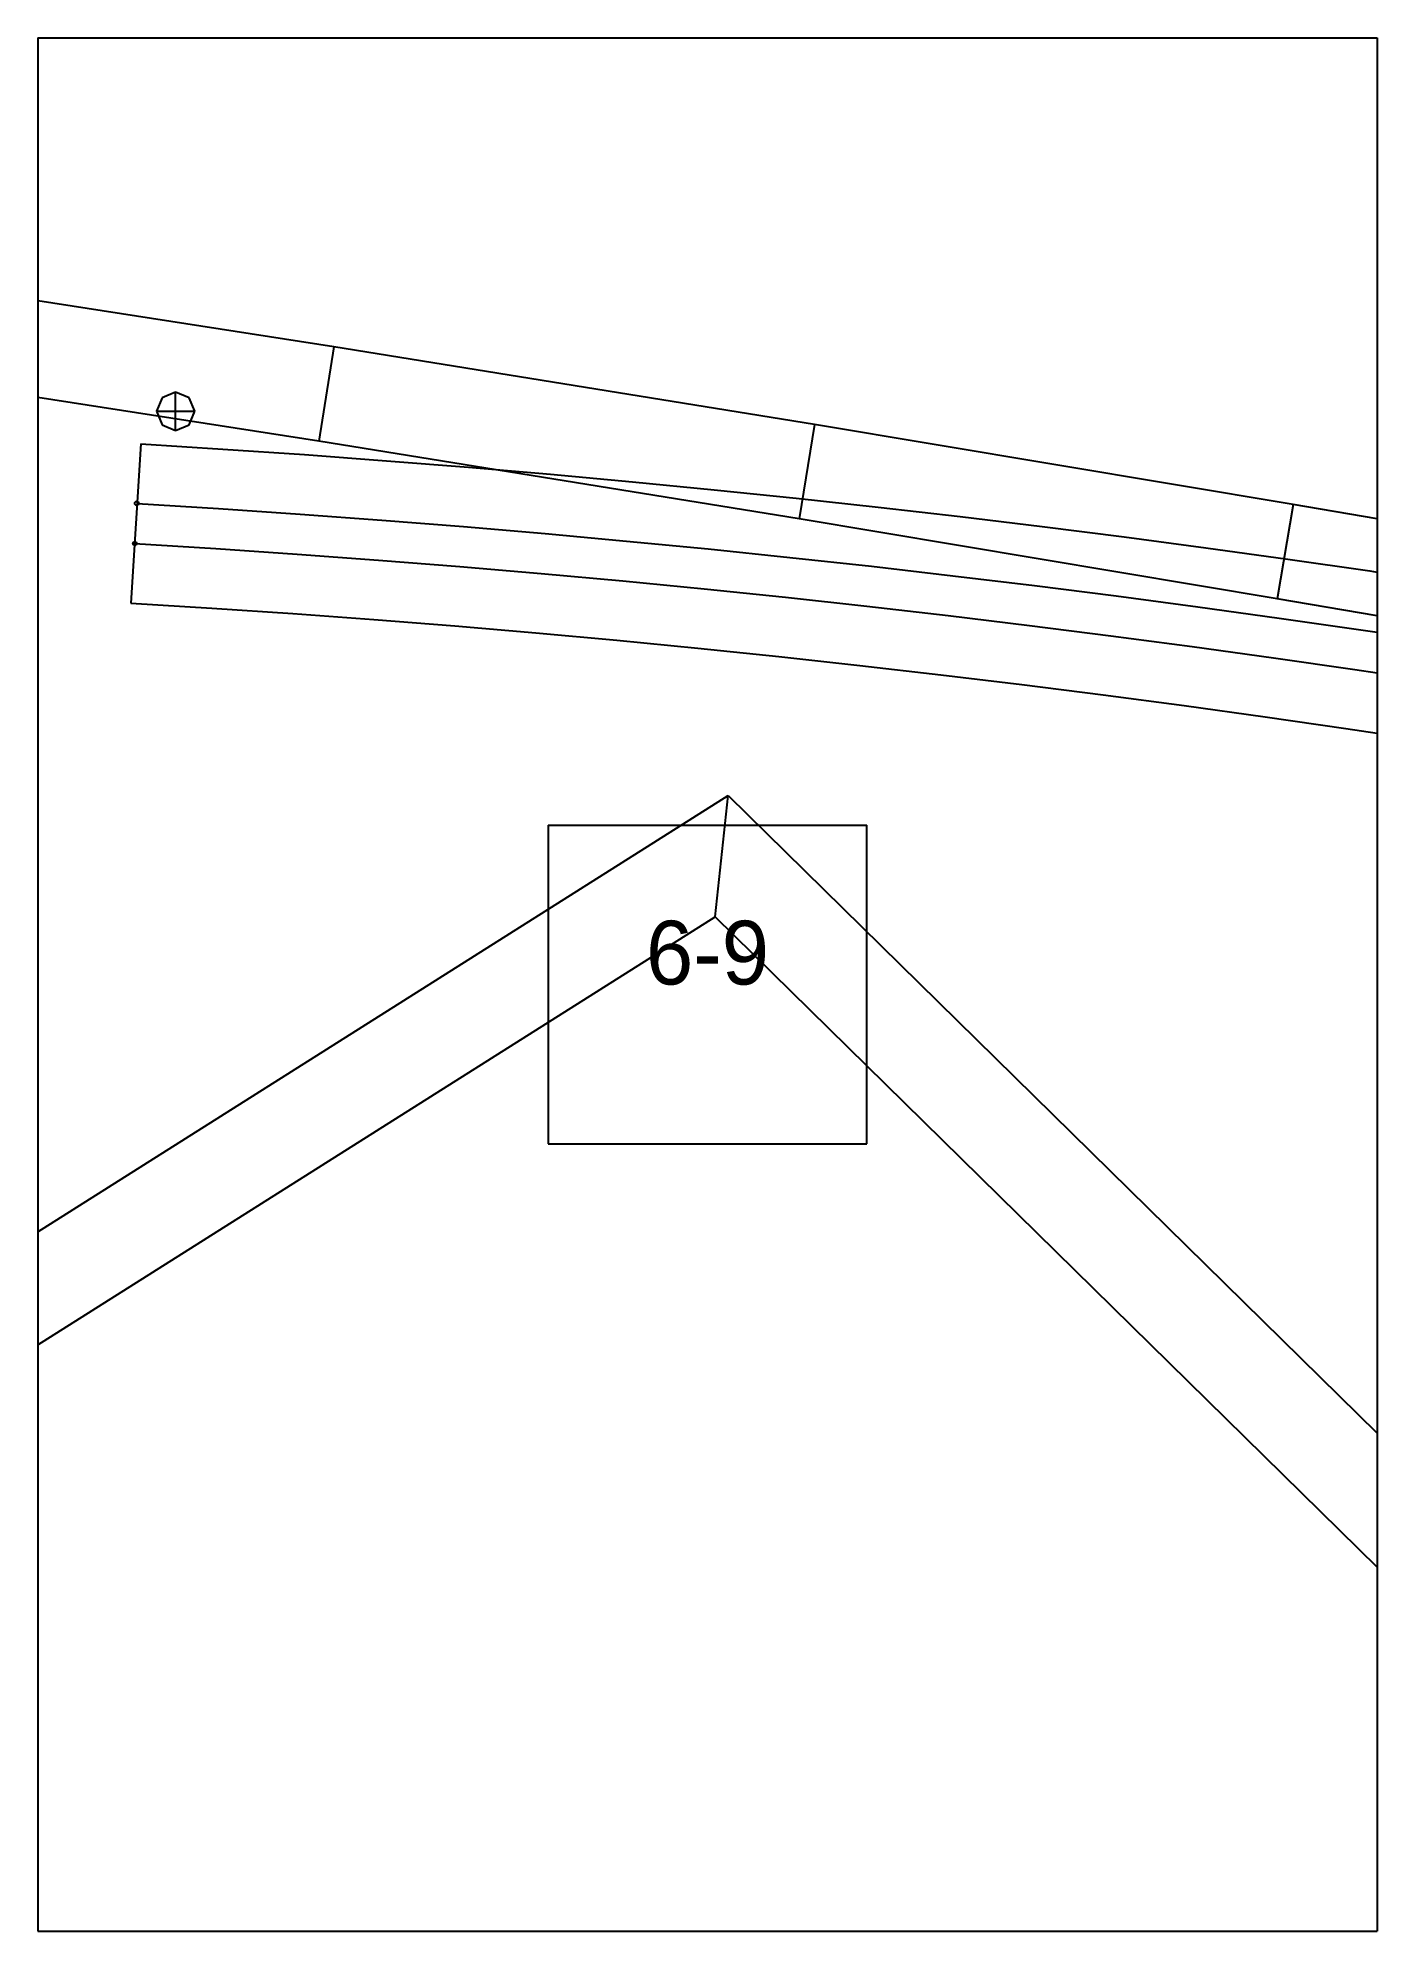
# Paper-space layout 'Plan 6-9' of a CAD drawing. Header units: metres, sheet in millimetres. Extents: x 0 to 210, y 0 to 297.
# The model-space entities are those that its viewports show. They can reach past a viewport. Long polylines and large blocks are cut down to what shows.
import ezdxf
from ezdxf.enums import TextEntityAlignment as Align

# ---------------------------------------------------------------- set-up
doc = ezdxf.new("R2010")
doc.units = ezdxf.units.M
for name, color, linetype in [('default', 7, 'Continuous'), ('mcircles', 7, 'Continuous'), ('TEXTLAYER', 7, 'Continuous'), ('VIEWPORTS', 7, 'Continuous')]:
    doc.layers.add(name, color=color, linetype=linetype)

msp = doc.modelspace()

# ---------------------------------------------------------------- linework, layer by layer
at = {"color": 9}
for p, q in [((1680, -1188), (1680, -1485)), ((1680, -1188), (1680, -1485)), ((1890, -1188), (1890, -1485)), ((1890, -1188), (1890, -1485)), ((1470, -1485), (1680, -1485)), ((1470, -1485), (1680, -1485)), ((1680, -1485), (1890, -1485)), ((1680, -1485), (1680, -1782)), ((1680, -1485), (1890, -1485)), ((1680, -1485), (1680, -1782)), ((1890, -1485), (2100, -1485)), ((1890, -1485), (1890, -1782)), ((1890, -1485), (2100, -1485)), ((1890, -1485), (1890, -1782)), ((1760, -1608.5), (1810, -1608.5)), ((1760, -1608.5), (1760, -1658.5)), ((1810, -1658.5), (1810, -1608.5)), ((1760, -1658.5), (1810, -1658.5)), ((1470, -1782), (1680, -1782)), ((1470, -1782), (1680, -1782)), ((1680, -1782), (1890, -1782)), ((1680, -1782), (1680, -2079)), ((1680, -1782), (1890, -1782)), ((1680, -1782), (1680, -2079)), ((1890, -1782), (2100, -1782)), ((1890, -1782), (1890, -2079)), ((1890, -1782), (2100, -1782)), ((1890, -1782), (1890, -2079))]:
    msp.add_line(p, q, dxfattribs=at)
at = {"layer": 'default', "color": 7, "linetype": 'Continuous'}
for p, q in [((1726.41, -1533.47), (1650.97, -1521.73)), ((1726.41, -1533.47), (1724.06, -1548.28)), ((1801.78, -1545.66), (1726.41, -1533.47)), ((1724.06, -1548.28), (1648.7, -1536.56)), ((1701.59, -1540.57), (1699.47, -1541.45)), ((1703.71, -1541.45), (1701.59, -1540.57)), ((1701.59, -1546.57), (1701.59, -1540.57)), ((1699.47, -1541.45), (1698.59, -1543.57)), ((1698.59, -1543.57), (1699.47, -1545.69)), ((1698.59, -1543.57), (1704.59, -1543.57)), ((1704.59, -1543.57), (1703.71, -1541.45)), ((1703.71, -1545.69), (1704.59, -1543.57)), ((1699.47, -1545.69), (1701.59, -1546.57)), ((1701.59, -1546.57), (1703.71, -1545.69)), ((1801.78, -1545.66), (1799.35, -1560.46)), ((1876.86, -1558.19), (1801.78, -1545.66)), ((1696.13, -1548.7), (1694.58, -1573.66)), ((1696.13, -1548.7), (1708.98, -1549.5)), ((1708.98, -1549.5), (1721.83, -1550.38)), ((1799.35, -1560.46), (1724.06, -1548.28)), ((1721.83, -1550.38), (1734.67, -1551.33)), ((1734.67, -1551.33), (1747.52, -1552.35)), ((1747.52, -1552.35), (1760.37, -1553.45)), ((1760.37, -1553.45), (1773.22, -1554.63)), ((1773.22, -1554.63), (1786.07, -1555.88)), ((1786.07, -1555.88), (1798.92, -1557.21)), ((1695.55, -1558.04), (1708.34, -1558.83)), ((1708.34, -1558.83), (1721.14, -1559.7)), ((1798.92, -1557.21), (1811.76, -1558.61)), ((1811.76, -1558.61), (1824.61, -1560.09)), ((1876.86, -1558.19), (1874.35, -1572.98)), ((1951.4, -1571.02), (1876.86, -1558.19)), ((1721.14, -1559.7), (1733.93, -1560.65)), ((1733.93, -1560.65), (1746.72, -1561.67)), ((1746.72, -1561.67), (1759.52, -1562.76)), ((1874.35, -1572.98), (1799.35, -1560.46)), ((1824.61, -1560.09), (1837.46, -1561.64)), ((1837.46, -1561.64), (1850.31, -1563.27)), ((1695.16, -1564.32), (1707.91, -1565.12)), ((1707.91, -1565.12), (1720.67, -1565.99)), ((1759.52, -1562.76), (1772.31, -1563.93)), ((1772.31, -1563.93), (1785.11, -1565.18)), ((1785.11, -1565.18), (1797.9, -1566.5)), ((1850.31, -1563.27), (1863.16, -1564.98)), ((1863.16, -1564.98), (1876, -1566.76)), ((1720.67, -1565.99), (1733.43, -1566.93)), ((1733.43, -1566.93), (1746.19, -1567.95)), ((1746.19, -1567.95), (1758.94, -1569.04)), ((1797.9, -1566.5), (1810.69, -1567.9)), ((1810.69, -1567.9), (1823.49, -1569.37)), ((1876, -1566.76), (1888.85, -1568.63)), ((1758.94, -1569.04), (1771.7, -1570.2)), ((1771.7, -1570.2), (1784.46, -1571.45)), ((1823.49, -1569.37), (1836.28, -1570.92)), ((1836.28, -1570.92), (1849.08, -1572.54)), ((1888.85, -1568.63), (1901.7, -1570.56)), ((1694.58, -1573.66), (1707.28, -1574.45)), ((1784.46, -1571.45), (1797.22, -1572.76)), ((1797.22, -1572.76), (1809.97, -1574.16)), ((1849.08, -1572.54), (1861.87, -1574.24)), ((1948.82, -1585.8), (1874.35, -1572.98)), ((1707.28, -1574.45), (1719.98, -1575.31)), ((1719.98, -1575.31), (1732.69, -1576.25)), ((1732.69, -1576.25), (1745.39, -1577.26)), ((1809.97, -1574.16), (1822.73, -1575.62)), ((1822.73, -1575.62), (1835.49, -1577.17)), ((1861.87, -1574.24), (1874.66, -1576.02)), ((1874.66, -1576.02), (1887.46, -1577.87)), ((1745.39, -1577.26), (1758.09, -1578.35)), ((1758.09, -1578.35), (1770.8, -1579.51)), ((1770.8, -1579.51), (1783.5, -1580.75)), ((1835.49, -1577.17), (1848.25, -1578.79)), ((1848.25, -1578.79), (1861, -1580.48)), ((1887.46, -1577.87), (1900.25, -1579.8)), ((1783.5, -1580.75), (1796.2, -1582.06)), ((1796.2, -1582.06), (1808.91, -1583.45)), ((1861, -1580.48), (1873.76, -1582.25)), ((1873.76, -1582.25), (1886.52, -1584.1)), ((1808.91, -1583.45), (1821.61, -1584.91)), ((1821.61, -1584.91), (1834.31, -1586.44)), ((1886.52, -1584.1), (1899.28, -1586.02)), ((1834.31, -1586.44), (1847.02, -1588.06)), ((1847.02, -1588.06), (1859.72, -1589.74)), ((1859.72, -1589.74), (1872.42, -1591.51)), ((1872.42, -1591.51), (1885.12, -1593.35)), ((1885.12, -1593.35), (1897.83, -1595.26)), ((1438.18, -1825.13), (1788.26, -1603.86)), ((1786.22, -1622.89), (1788.26, -1603.86)), ((1788.26, -1603.86), (2051.23, -1862.41)), ((1435.63, -1844.49), (1786.22, -1622.89)), ((1786.22, -1622.89), (2047.65, -1879.92))]:
    msp.add_line(p, q, dxfattribs=at)
at = {"layer": 'mcircles', "color": 7, "linetype": 'Continuous'}
for centre in [(1695.5, -1558.02), (1695.2, -1564.32)]:
    msp.add_circle(centre, 0.3, dxfattribs=at)

# ---------------------------------------------------------------- texts
at = {"layer": 'TEXTLAYER', "color": 1}
msp.add_text('6-9', height=10, dxfattribs=at).set_placement((1785, -1633.5), align=Align.CENTER)

psp = doc.layouts.new('Plan 6-9')

# ---------------------------------------------------------------- viewports
at = {"layer": 'VIEWPORTS'}
psp.add_viewport(center=(105, 148.5), size=(210, 297), view_center_point=(1785, -1633.5), view_height=297, dxfattribs=at)

doc.saveas('drawing.dxf')
